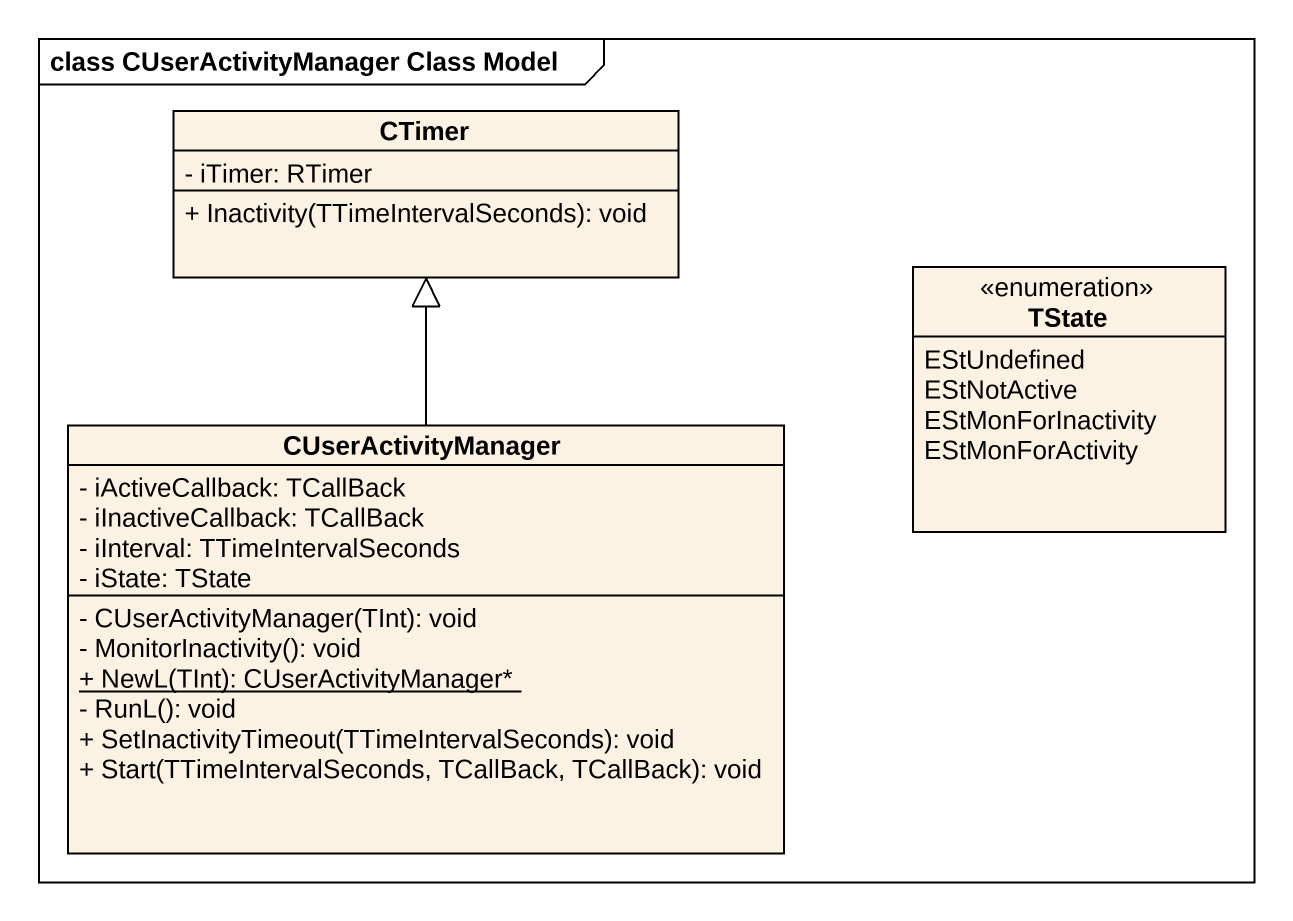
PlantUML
@startuml
mainframe class CUserActivityManager Class Model
hide circle
hide empty members
skinparam classAttributeIconSize 0
class CTimer {
  - iTimer: RTimer
  + Inactivity(TTimeIntervalSeconds): void
}
enum TState {
  EStUndefined
  EStNotActive
  EStMonForInactivity
  EStMonForActivity
}
class CUserActivityManager {
  - iActiveCallback: TCallBack
  - iInactiveCallback: TCallBack
  - iInterval: TTimeIntervalSeconds
  - iState: TState
  - CUserActivityManager(TInt): void
  - MonitorInactivity(): void
  {static} + NewL(TInt): CUserActivityManager*
  - RunL(): void
  + SetInactivityTimeout(TTimeIntervalSeconds): void
  + Start(TTimeIntervalSeconds, TCallBack, TCallBack): void
}
CUserActivityManager -up-|> CTimer
@enduml
